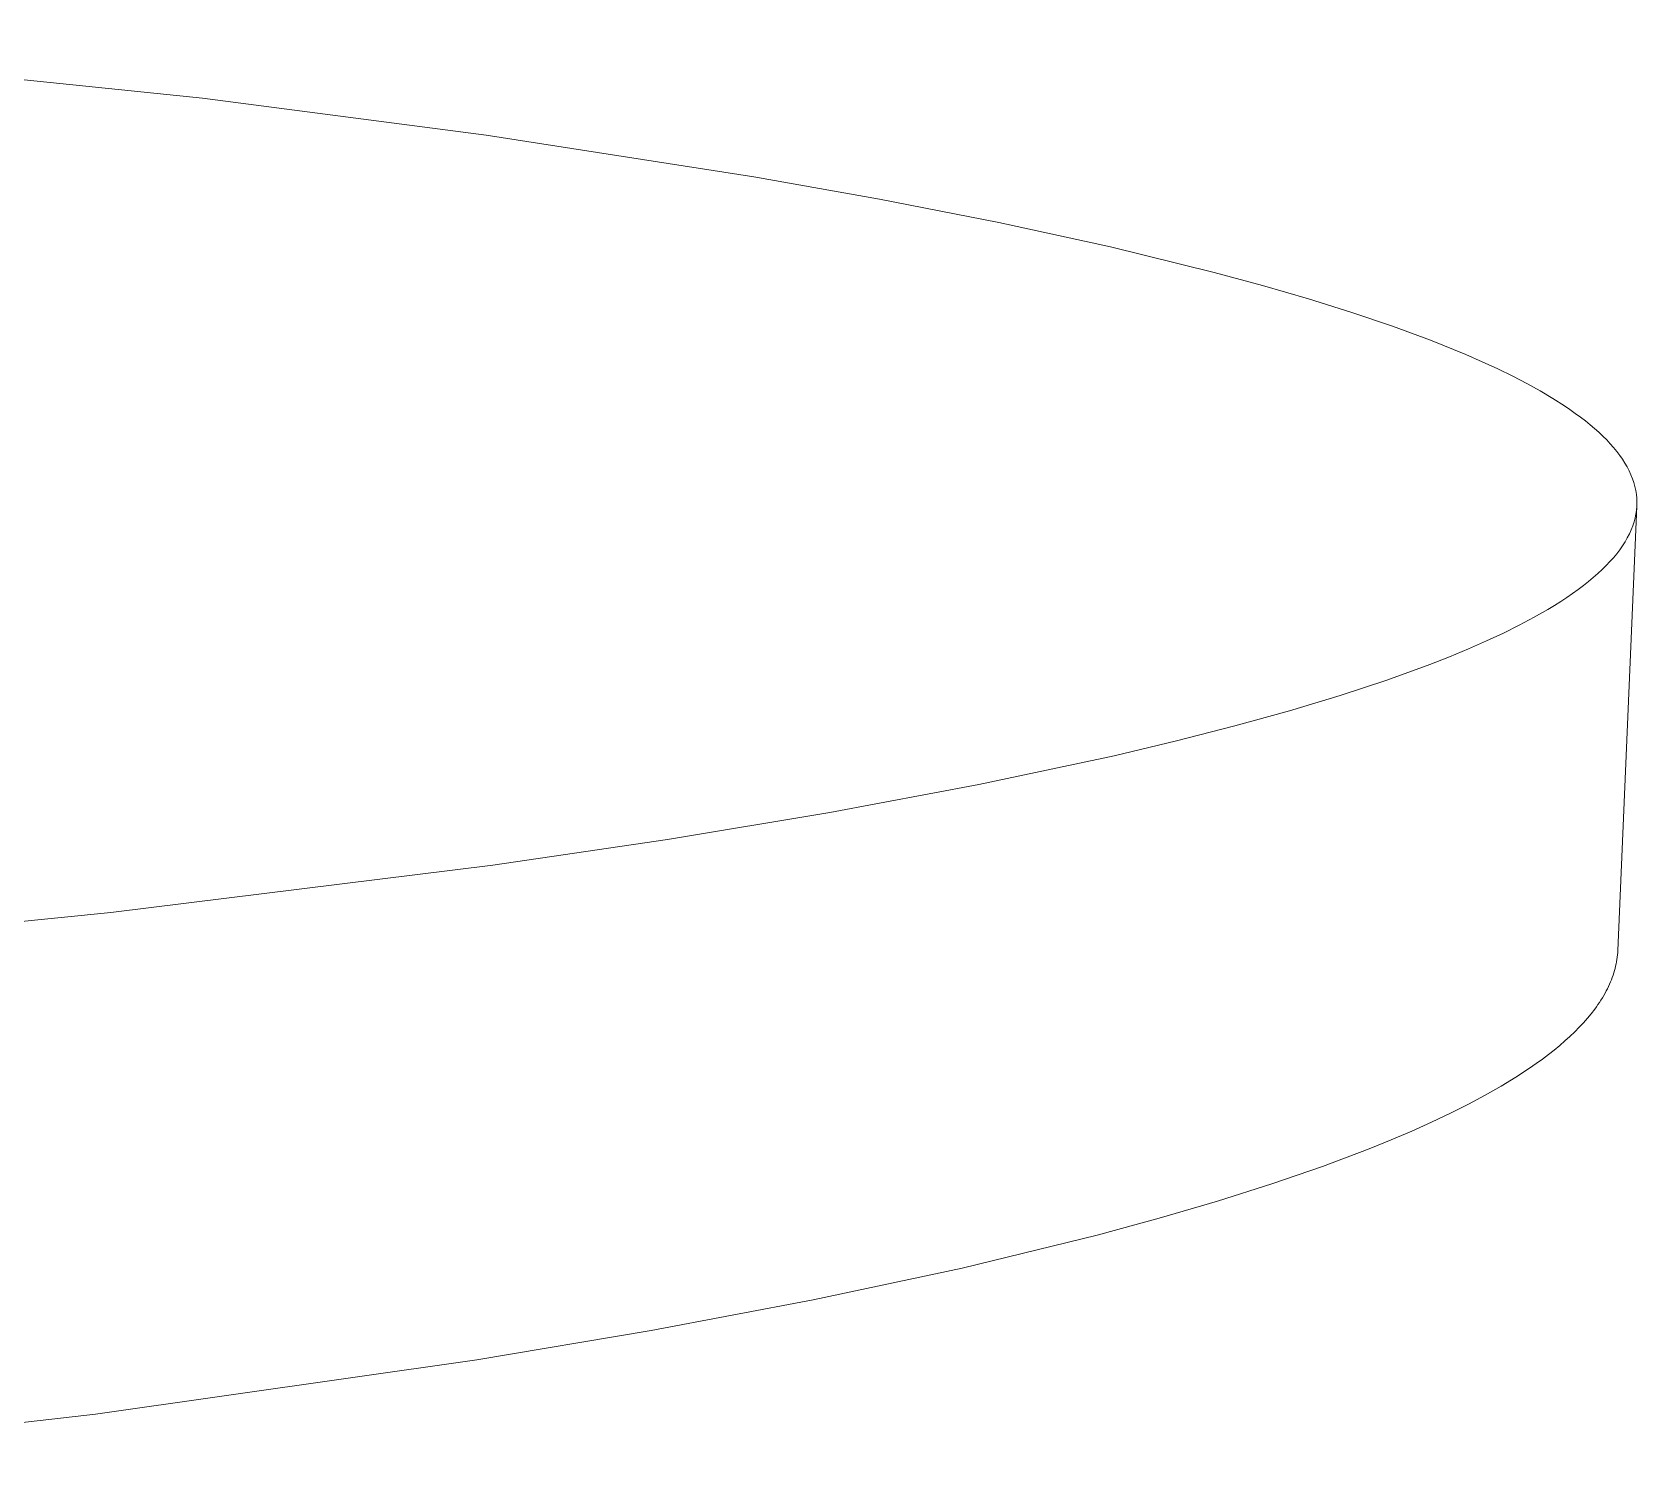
# Model space of a CAD drawing. Header units: inches. Extents: x 34 to 350, y 156 to 377.
# Drawn here: x 173.72 to 183.56, y 243.73 to 252.5 of the extents above; entities that cross this region are included whole.
import ezdxf

# ---------------------------------------------------------------- set-up
doc = ezdxf.new("R2010")
doc.units = ezdxf.units.IN
doc.header["$MEASUREMENT"] = 0
doc.layers.add('DIMS', color=7, linetype='Continuous')

# ---------------------------------------------------------------- blocks, each defined once
blk = doc.blocks.new('block 425')
at = {"layer": 'DIMS', "color": 7, "lineweight": 18, "true_color": 0xffffff}
blk.add_lwpolyline([(183.5559, 249.5917), (183.4391, 246.8681)], dxfattribs=at)
blk = doc.blocks.new('block 441')
at = {"layer": 'DIMS', "color": 7, "lineweight": 18, "true_color": 0xffffff}
blk.add_lwpolyline([(183.4391, 246.8681), (183.4384, 246.8545)], dxfattribs=at)
blk = doc.blocks.new('block 442')
at = {"layer": 'DIMS', "color": 7, "lineweight": 18, "true_color": 0xffffff}
blk.add_lwpolyline([(183.4384, 246.8545), (183.4374, 246.8407)], dxfattribs=at)
blk = doc.blocks.new('block 443')
at = {"layer": 'DIMS', "color": 7, "lineweight": 18, "true_color": 0xffffff}
blk.add_lwpolyline([(183.4374, 246.8407), (183.4358, 246.8266)], dxfattribs=at)
blk = doc.blocks.new('block 444')
at = {"layer": 'DIMS', "color": 7, "lineweight": 18, "true_color": 0xffffff}
blk.add_lwpolyline([(183.4358, 246.8266), (183.4338, 246.8132)], dxfattribs=at)
blk = doc.blocks.new('block 445')
at = {"layer": 'DIMS', "color": 7, "lineweight": 18, "true_color": 0xffffff}
blk.add_lwpolyline([(183.4338, 246.8132), (183.4315, 246.7989)], dxfattribs=at)
blk = doc.blocks.new('block 446')
at = {"layer": 'DIMS', "color": 7, "lineweight": 18, "true_color": 0xffffff}
blk.add_lwpolyline([(183.4315, 246.7989), (183.4291, 246.7853)], dxfattribs=at)
blk = doc.blocks.new('block 447')
at = {"layer": 'DIMS', "color": 7, "lineweight": 18, "true_color": 0xffffff}
blk.add_lwpolyline([(183.4291, 246.7853), (183.426, 246.7718)], dxfattribs=at)
blk = doc.blocks.new('block 448')
at = {"layer": 'DIMS', "color": 7, "lineweight": 18, "true_color": 0xffffff}
blk.add_lwpolyline([(183.426, 246.7718), (183.4226, 246.7575)], dxfattribs=at)
blk = doc.blocks.new('block 449')
at = {"layer": 'DIMS', "color": 7, "lineweight": 18, "true_color": 0xffffff}
blk.add_lwpolyline([(183.4226, 246.7575), (183.419, 246.7439)], dxfattribs=at)
blk = doc.blocks.new('block 450')
at = {"layer": 'DIMS', "color": 7, "lineweight": 18, "true_color": 0xffffff}
blk.add_lwpolyline([(183.419, 246.7439), (183.4146, 246.7298)], dxfattribs=at)
blk = doc.blocks.new('block 451')
at = {"layer": 'DIMS', "color": 7, "lineweight": 18, "true_color": 0xffffff}
blk.add_lwpolyline([(183.4146, 246.7298), (183.4103, 246.7162)], dxfattribs=at)
blk = doc.blocks.new('block 452')
at = {"layer": 'DIMS', "color": 7, "lineweight": 18, "true_color": 0xffffff}
blk.add_lwpolyline([(183.4103, 246.7162), (183.4052, 246.7023)], dxfattribs=at)
blk = doc.blocks.new('block 453')
at = {"layer": 'DIMS', "color": 7, "lineweight": 18, "true_color": 0xffffff}
blk.add_lwpolyline([(183.4052, 246.7023), (183.4002, 246.6885)], dxfattribs=at)
blk = doc.blocks.new('block 454')
at = {"layer": 'DIMS', "color": 7, "lineweight": 18, "true_color": 0xffffff}
blk.add_lwpolyline([(183.4002, 246.6885), (183.3947, 246.6745)], dxfattribs=at)
blk = doc.blocks.new('block 455')
at = {"layer": 'DIMS', "color": 7, "lineweight": 18, "true_color": 0xffffff}
blk.add_lwpolyline([(183.3947, 246.6745), (183.3885, 246.6606)], dxfattribs=at)
blk = doc.blocks.new('block 456')
at = {"layer": 'DIMS', "color": 7, "lineweight": 18, "true_color": 0xffffff}
blk.add_lwpolyline([(183.3885, 246.6606), (183.3823, 246.6468)], dxfattribs=at)
blk = doc.blocks.new('block 457')
at = {"layer": 'DIMS', "color": 7, "lineweight": 18, "true_color": 0xffffff}
blk.add_lwpolyline([(183.3823, 246.6468), (183.3754, 246.6327)], dxfattribs=at)
blk = doc.blocks.new('block 458')
at = {"layer": 'DIMS', "color": 7, "lineweight": 18, "true_color": 0xffffff}
blk.add_lwpolyline([(183.3754, 246.6327), (183.3685, 246.6192)], dxfattribs=at)
blk = doc.blocks.new('block 459')
at = {"layer": 'DIMS', "color": 7, "lineweight": 18, "true_color": 0xffffff}
blk.add_lwpolyline([(183.3685, 246.6192), (183.3609, 246.6049)], dxfattribs=at)
blk = doc.blocks.new('block 460')
at = {"layer": 'DIMS', "color": 7, "lineweight": 18, "true_color": 0xffffff}
blk.add_lwpolyline([(183.3609, 246.6049), (183.353, 246.591)], dxfattribs=at)
blk = doc.blocks.new('block 461')
at = {"layer": 'DIMS', "color": 7, "lineweight": 18, "true_color": 0xffffff}
blk.add_lwpolyline([(183.353, 246.591), (183.3449, 246.5774)], dxfattribs=at)
blk = doc.blocks.new('block 462')
at = {"layer": 'DIMS', "color": 7, "lineweight": 18, "true_color": 0xffffff}
blk.add_lwpolyline([(183.3449, 246.5774), (183.3361, 246.5632)], dxfattribs=at)
blk = doc.blocks.new('block 463')
at = {"layer": 'DIMS', "color": 7, "lineweight": 18, "true_color": 0xffffff}
blk.add_lwpolyline([(183.3361, 246.5632), (183.3271, 246.5496)], dxfattribs=at)
blk = doc.blocks.new('block 464')
at = {"layer": 'DIMS', "color": 7, "lineweight": 18, "true_color": 0xffffff}
blk.add_lwpolyline([(183.3271, 246.5496), (183.3177, 246.5357)], dxfattribs=at)
blk = doc.blocks.new('block 465')
at = {"layer": 'DIMS', "color": 7, "lineweight": 18, "true_color": 0xffffff}
blk.add_lwpolyline([(183.3177, 246.5357), (183.3078, 246.5214)], dxfattribs=at)
blk = doc.blocks.new('block 466')
at = {"layer": 'DIMS', "color": 7, "lineweight": 18, "true_color": 0xffffff}
blk.add_lwpolyline([(183.3078, 246.5214), (183.2977, 246.5078)], dxfattribs=at)
blk = doc.blocks.new('block 467')
at = {"layer": 'DIMS', "color": 7, "lineweight": 18, "true_color": 0xffffff}
blk.add_lwpolyline([(183.2977, 246.5078), (183.2762, 246.4797)], dxfattribs=at)
blk = doc.blocks.new('block 468')
at = {"layer": 'DIMS', "color": 7, "lineweight": 18, "true_color": 0xffffff}
blk.add_lwpolyline([(183.2762, 246.4797), (183.2534, 246.4521)], dxfattribs=at)
blk = doc.blocks.new('block 469')
at = {"layer": 'DIMS', "color": 7, "lineweight": 18, "true_color": 0xffffff}
blk.add_lwpolyline([(183.2534, 246.4521), (183.2286, 246.4244)], dxfattribs=at)
blk = doc.blocks.new('block 470')
at = {"layer": 'DIMS', "color": 7, "lineweight": 18, "true_color": 0xffffff}
blk.add_lwpolyline([(183.2286, 246.4244), (183.2028, 246.3965)], dxfattribs=at)
blk = doc.blocks.new('block 471')
at = {"layer": 'DIMS', "color": 7, "lineweight": 18, "true_color": 0xffffff}
blk.add_lwpolyline([(183.2028, 246.3965), (183.175, 246.3686)], dxfattribs=at)
blk = doc.blocks.new('block 472')
at = {"layer": 'DIMS', "color": 7, "lineweight": 18, "true_color": 0xffffff}
blk.add_lwpolyline([(183.175, 246.3686), (183.1459, 246.3409)], dxfattribs=at)
blk = doc.blocks.new('block 473')
at = {"layer": 'DIMS', "color": 7, "lineweight": 18, "true_color": 0xffffff}
blk.add_lwpolyline([(183.1459, 246.3409), (183.1153, 246.3131)], dxfattribs=at)
blk = doc.blocks.new('block 474')
at = {"layer": 'DIMS', "color": 7, "lineweight": 18, "true_color": 0xffffff}
blk.add_lwpolyline([(183.1153, 246.3131), (183.0829, 246.2851)], dxfattribs=at)
blk = doc.blocks.new('block 475')
at = {"layer": 'DIMS', "color": 7, "lineweight": 18, "true_color": 0xffffff}
blk.add_lwpolyline([(183.0829, 246.2851), (183.0491, 246.2573)], dxfattribs=at)
blk = doc.blocks.new('block 476')
at = {"layer": 'DIMS', "color": 7, "lineweight": 18, "true_color": 0xffffff}
blk.add_lwpolyline([(183.0491, 246.2573), (183.0138, 246.2296)], dxfattribs=at)
blk = doc.blocks.new('block 477')
at = {"layer": 'DIMS', "color": 7, "lineweight": 18, "true_color": 0xffffff}
blk.add_lwpolyline([(183.0138, 246.2296), (182.9768, 246.2015)], dxfattribs=at)
blk = doc.blocks.new('block 478')
at = {"layer": 'DIMS', "color": 7, "lineweight": 18, "true_color": 0xffffff}
blk.add_lwpolyline([(182.9768, 246.2015), (182.9385, 246.1738)], dxfattribs=at)
blk = doc.blocks.new('block 479')
at = {"layer": 'DIMS', "color": 7, "lineweight": 18, "true_color": 0xffffff}
blk.add_lwpolyline([(182.9385, 246.1738), (182.8987, 246.146)], dxfattribs=at)
blk = doc.blocks.new('block 480')
at = {"layer": 'DIMS', "color": 7, "lineweight": 18, "true_color": 0xffffff}
blk.add_lwpolyline([(182.8987, 246.146), (182.814, 246.0907)], dxfattribs=at)
blk = doc.blocks.new('block 481')
at = {"layer": 'DIMS', "color": 7, "lineweight": 18, "true_color": 0xffffff}
blk.add_lwpolyline([(182.814, 246.0907), (182.7234, 246.0351)], dxfattribs=at)
blk = doc.blocks.new('block 482')
at = {"layer": 'DIMS', "color": 7, "lineweight": 18, "true_color": 0xffffff}
blk.add_lwpolyline([(182.7234, 246.0351), (182.6262, 245.9798)], dxfattribs=at)
blk = doc.blocks.new('block 483')
at = {"layer": 'DIMS', "color": 7, "lineweight": 18, "true_color": 0xffffff}
blk.add_lwpolyline([(182.6262, 245.9798), (182.5231, 245.9247)], dxfattribs=at)
blk = doc.blocks.new('block 484')
at = {"layer": 'DIMS', "color": 7, "lineweight": 18, "true_color": 0xffffff}
blk.add_lwpolyline([(182.5231, 245.9247), (182.4137, 245.8697)], dxfattribs=at)
blk = doc.blocks.new('block 485')
at = {"layer": 'DIMS', "color": 7, "lineweight": 18, "true_color": 0xffffff}
blk.add_lwpolyline([(182.4137, 245.8697), (182.2979, 245.8148)], dxfattribs=at)
blk = doc.blocks.new('block 486')
at = {"layer": 'DIMS', "color": 7, "lineweight": 18, "true_color": 0xffffff}
blk.add_lwpolyline([(182.2979, 245.8148), (182.1765, 245.76)], dxfattribs=at)
blk = doc.blocks.new('block 487')
at = {"layer": 'DIMS', "color": 7, "lineweight": 18, "true_color": 0xffffff}
blk.add_lwpolyline([(182.1765, 245.76), (182.0487, 245.7058)], dxfattribs=at)
blk = doc.blocks.new('block 488')
at = {"layer": 'DIMS', "color": 7, "lineweight": 18, "true_color": 0xffffff}
blk.add_lwpolyline([(182.0487, 245.7058), (181.9145, 245.6512)], dxfattribs=at)
blk = doc.blocks.new('block 489')
at = {"layer": 'DIMS', "color": 7, "lineweight": 18, "true_color": 0xffffff}
blk.add_lwpolyline([(181.9145, 245.6512), (181.6285, 245.5435)], dxfattribs=at)
blk = doc.blocks.new('block 490')
at = {"layer": 'DIMS', "color": 7, "lineweight": 18, "true_color": 0xffffff}
blk.add_lwpolyline([(181.6285, 245.5435), (181.3185, 245.4365)], dxfattribs=at)
blk = doc.blocks.new('block 491')
at = {"layer": 'DIMS', "color": 7, "lineweight": 18, "true_color": 0xffffff}
blk.add_lwpolyline([(181.3185, 245.4365), (180.9843, 245.3302)], dxfattribs=at)
blk = doc.blocks.new('block 492')
at = {"layer": 'DIMS', "color": 7, "lineweight": 18, "true_color": 0xffffff}
blk.add_lwpolyline([(180.9843, 245.3302), (180.6269, 245.2259)], dxfattribs=at)
blk = doc.blocks.new('block 493')
at = {"layer": 'DIMS', "color": 7, "lineweight": 18, "true_color": 0xffffff}
blk.add_lwpolyline([(180.6269, 245.2259), (180.2467, 245.1223)], dxfattribs=at)
blk = doc.blocks.new('block 494')
at = {"layer": 'DIMS', "color": 7, "lineweight": 18, "true_color": 0xffffff}
blk.add_lwpolyline([(180.2467, 245.1223), (179.4189, 244.9201)], dxfattribs=at)
blk = doc.blocks.new('block 495')
at = {"layer": 'DIMS', "color": 7, "lineweight": 18, "true_color": 0xffffff}
blk.add_lwpolyline([(179.4189, 244.9201), (178.5056, 244.7249)], dxfattribs=at)
blk = doc.blocks.new('block 496')
at = {"layer": 'DIMS', "color": 7, "lineweight": 18, "true_color": 0xffffff}
blk.add_lwpolyline([(178.5056, 244.7249), (177.5118, 244.537)], dxfattribs=at)
blk = doc.blocks.new('block 497')
at = {"layer": 'DIMS', "color": 7, "lineweight": 18, "true_color": 0xffffff}
blk.add_lwpolyline([(177.5118, 244.537), (176.443, 244.3573)], dxfattribs=at)
blk = doc.blocks.new('block 498')
at = {"layer": 'DIMS', "color": 7, "lineweight": 18, "true_color": 0xffffff}
blk.add_lwpolyline([(176.443, 244.3573), (174.1058, 244.0252)], dxfattribs=at)
blk = doc.blocks.new('block 499')
at = {"layer": 'DIMS', "color": 7, "lineweight": 18, "true_color": 0xffffff}
blk.add_lwpolyline([(174.1058, 244.0252), (171.5489, 243.7322)], dxfattribs=at)
blk = doc.blocks.new('block 575')
at = {"layer": 'DIMS', "color": 7, "lineweight": 18, "true_color": 0xffffff}
blk.add_lwpolyline([(170.8228, 252.4976), (174.7607, 252.0926)], dxfattribs=at)
blk = doc.blocks.new('block 576')
at = {"layer": 'DIMS', "color": 7, "lineweight": 18, "true_color": 0xffffff}
blk.add_lwpolyline([(174.7607, 252.0926), (176.5014, 251.8651)], dxfattribs=at)
blk = doc.blocks.new('block 577')
at = {"layer": 'DIMS', "color": 7, "lineweight": 18, "true_color": 0xffffff}
blk.add_lwpolyline([(176.5014, 251.8651), (178.1423, 251.6108)], dxfattribs=at)
blk = doc.blocks.new('block 578')
at = {"layer": 'DIMS', "color": 7, "lineweight": 18, "true_color": 0xffffff}
blk.add_lwpolyline([(178.1423, 251.6108), (178.9133, 251.4742)], dxfattribs=at)
blk = doc.blocks.new('block 579')
at = {"layer": 'DIMS', "color": 7, "lineweight": 18, "true_color": 0xffffff}
blk.add_lwpolyline([(178.9133, 251.4742), (179.6442, 251.3306)], dxfattribs=at)
blk = doc.blocks.new('block 580')
at = {"layer": 'DIMS', "color": 7, "lineweight": 18, "true_color": 0xffffff}
blk.add_lwpolyline([(179.6442, 251.3306), (180.3296, 251.1807)], dxfattribs=at)
blk = doc.blocks.new('block 581')
at = {"layer": 'DIMS', "color": 7, "lineweight": 18, "true_color": 0xffffff}
blk.add_lwpolyline([(180.3296, 251.1807), (180.9641, 251.0246)], dxfattribs=at)
blk = doc.blocks.new('block 582')
at = {"layer": 'DIMS', "color": 7, "lineweight": 18, "true_color": 0xffffff}
blk.add_lwpolyline([(180.9641, 251.0246), (181.2606, 250.9442)], dxfattribs=at)
blk = doc.blocks.new('block 583')
at = {"layer": 'DIMS', "color": 7, "lineweight": 18, "true_color": 0xffffff}
blk.add_lwpolyline([(181.2606, 250.9442), (181.5422, 250.8627)], dxfattribs=at)
blk = doc.blocks.new('block 584')
at = {"layer": 'DIMS', "color": 7, "lineweight": 18, "true_color": 0xffffff}
blk.add_lwpolyline([(181.5422, 250.8627), (181.8082, 250.7795)], dxfattribs=at)
blk = doc.blocks.new('block 585')
at = {"layer": 'DIMS', "color": 7, "lineweight": 18, "true_color": 0xffffff}
blk.add_lwpolyline([(181.8082, 250.7795), (182.0581, 250.6944)], dxfattribs=at)
blk = doc.blocks.new('block 586')
at = {"layer": 'DIMS', "color": 7, "lineweight": 18, "true_color": 0xffffff}
blk.add_lwpolyline([(182.0581, 250.6944), (182.291, 250.6085)], dxfattribs=at)
blk = doc.blocks.new('block 587')
at = {"layer": 'DIMS', "color": 7, "lineweight": 18, "true_color": 0xffffff}
blk.add_lwpolyline([(182.291, 250.6085), (182.5065, 250.5211)], dxfattribs=at)
blk = doc.blocks.new('block 588')
at = {"layer": 'DIMS', "color": 7, "lineweight": 18, "true_color": 0xffffff}
blk.add_lwpolyline([(182.5065, 250.5211), (182.6073, 250.477)], dxfattribs=at)
blk = doc.blocks.new('block 589')
at = {"layer": 'DIMS', "color": 7, "lineweight": 18, "true_color": 0xffffff}
blk.add_lwpolyline([(182.6073, 250.477), (182.7036, 250.4326)], dxfattribs=at)
blk = doc.blocks.new('block 590')
at = {"layer": 'DIMS', "color": 7, "lineweight": 18, "true_color": 0xffffff}
blk.add_lwpolyline([(182.7036, 250.4326), (182.7949, 250.3882)], dxfattribs=at)
blk = doc.blocks.new('block 591')
at = {"layer": 'DIMS', "color": 7, "lineweight": 18, "true_color": 0xffffff}
blk.add_lwpolyline([(182.7949, 250.3882), (182.8815, 250.3429)], dxfattribs=at)
blk = doc.blocks.new('block 592')
at = {"layer": 'DIMS', "color": 7, "lineweight": 18, "true_color": 0xffffff}
blk.add_lwpolyline([(182.8815, 250.3429), (182.9635, 250.2976)], dxfattribs=at)
blk = doc.blocks.new('block 593')
at = {"layer": 'DIMS', "color": 7, "lineweight": 18, "true_color": 0xffffff}
blk.add_lwpolyline([(182.9635, 250.2976), (183.0402, 250.2523)], dxfattribs=at)
blk = doc.blocks.new('block 594')
at = {"layer": 'DIMS', "color": 7, "lineweight": 18, "true_color": 0xffffff}
blk.add_lwpolyline([(183.0402, 250.2523), (183.1118, 250.2063)], dxfattribs=at)
blk = doc.blocks.new('block 595')
at = {"layer": 'DIMS', "color": 7, "lineweight": 18, "true_color": 0xffffff}
blk.add_lwpolyline([(183.1118, 250.2063), (183.1459, 250.1832)], dxfattribs=at)
blk = doc.blocks.new('block 596')
at = {"layer": 'DIMS', "color": 7, "lineweight": 18, "true_color": 0xffffff}
blk.add_lwpolyline([(183.1459, 250.1832), (183.1787, 250.1603)], dxfattribs=at)
blk = doc.blocks.new('block 597')
at = {"layer": 'DIMS', "color": 7, "lineweight": 18, "true_color": 0xffffff}
blk.add_lwpolyline([(183.1787, 250.1603), (183.2102, 250.137)], dxfattribs=at)
blk = doc.blocks.new('block 598')
at = {"layer": 'DIMS', "color": 7, "lineweight": 18, "true_color": 0xffffff}
blk.add_lwpolyline([(183.2102, 250.137), (183.2402, 250.1136)], dxfattribs=at)
blk = doc.blocks.new('block 599')
at = {"layer": 'DIMS', "color": 7, "lineweight": 18, "true_color": 0xffffff}
blk.add_lwpolyline([(183.2402, 250.1136), (183.2691, 250.0907)], dxfattribs=at)
blk = doc.blocks.new('block 600')
at = {"layer": 'DIMS', "color": 7, "lineweight": 18, "true_color": 0xffffff}
blk.add_lwpolyline([(183.2691, 250.0907), (183.2963, 250.0673)], dxfattribs=at)
blk = doc.blocks.new('block 601')
at = {"layer": 'DIMS', "color": 7, "lineweight": 18, "true_color": 0xffffff}
blk.add_lwpolyline([(183.2963, 250.0673), (183.3225, 250.044)], dxfattribs=at)
blk = doc.blocks.new('block 602')
at = {"layer": 'DIMS', "color": 7, "lineweight": 18, "true_color": 0xffffff}
blk.add_lwpolyline([(183.3225, 250.044), (183.3473, 250.0204)], dxfattribs=at)
blk = doc.blocks.new('block 603')
at = {"layer": 'DIMS', "color": 7, "lineweight": 18, "true_color": 0xffffff}
blk.add_lwpolyline([(183.3473, 250.0204), (183.3709, 249.997)], dxfattribs=at)
blk = doc.blocks.new('block 604')
at = {"layer": 'DIMS', "color": 7, "lineweight": 18, "true_color": 0xffffff}
blk.add_lwpolyline([(183.3709, 249.997), (183.3928, 249.9735)], dxfattribs=at)
blk = doc.blocks.new('block 605')
at = {"layer": 'DIMS', "color": 7, "lineweight": 18, "true_color": 0xffffff}
blk.add_lwpolyline([(183.3928, 249.9735), (183.4134, 249.9503)], dxfattribs=at)
blk = doc.blocks.new('block 606')
at = {"layer": 'DIMS', "color": 7, "lineweight": 18, "true_color": 0xffffff}
blk.add_lwpolyline([(183.4134, 249.9503), (183.4329, 249.9265)], dxfattribs=at)
blk = doc.blocks.new('block 607')
at = {"layer": 'DIMS', "color": 7, "lineweight": 18, "true_color": 0xffffff}
blk.add_lwpolyline([(183.4329, 249.9265), (183.451, 249.9029)], dxfattribs=at)
blk = doc.blocks.new('block 608')
at = {"layer": 'DIMS', "color": 7, "lineweight": 18, "true_color": 0xffffff}
blk.add_lwpolyline([(183.451, 249.9029), (183.4675, 249.8791)], dxfattribs=at)
blk = doc.blocks.new('block 609')
at = {"layer": 'DIMS', "color": 7, "lineweight": 18, "true_color": 0xffffff}
blk.add_lwpolyline([(183.4675, 249.8791), (183.4825, 249.8554)], dxfattribs=at)
blk = doc.blocks.new('block 610')
at = {"layer": 'DIMS', "color": 7, "lineweight": 18, "true_color": 0xffffff}
blk.add_lwpolyline([(183.4825, 249.8554), (183.4965, 249.8316)], dxfattribs=at)
blk = doc.blocks.new('block 611')
at = {"layer": 'DIMS', "color": 7, "lineweight": 18, "true_color": 0xffffff}
blk.add_lwpolyline([(183.4965, 249.8316), (183.5087, 249.8078)], dxfattribs=at)
blk = doc.blocks.new('block 612')
at = {"layer": 'DIMS', "color": 7, "lineweight": 18, "true_color": 0xffffff}
blk.add_lwpolyline([(183.5087, 249.8078), (183.5199, 249.7841)], dxfattribs=at)
blk = doc.blocks.new('block 613')
at = {"layer": 'DIMS', "color": 7, "lineweight": 18, "true_color": 0xffffff}
blk.add_lwpolyline([(183.5199, 249.7841), (183.5295, 249.7598)], dxfattribs=at)
blk = doc.blocks.new('block 614')
at = {"layer": 'DIMS', "color": 7, "lineweight": 18, "true_color": 0xffffff}
blk.add_lwpolyline([(183.5295, 249.7598), (183.5375, 249.7358)], dxfattribs=at)
blk = doc.blocks.new('block 615')
at = {"layer": 'DIMS', "color": 7, "lineweight": 18, "true_color": 0xffffff}
blk.add_lwpolyline([(183.5375, 249.7358), (183.5442, 249.7117)], dxfattribs=at)
blk = doc.blocks.new('block 616')
at = {"layer": 'DIMS', "color": 7, "lineweight": 18, "true_color": 0xffffff}
blk.add_lwpolyline([(183.5442, 249.7117), (183.5492, 249.6879)], dxfattribs=at)
blk = doc.blocks.new('block 617')
at = {"layer": 'DIMS', "color": 7, "lineweight": 18, "true_color": 0xffffff}
blk.add_lwpolyline([(183.5492, 249.6879), (183.5533, 249.6637)], dxfattribs=at)
blk = doc.blocks.new('block 618')
at = {"layer": 'DIMS', "color": 7, "lineweight": 18, "true_color": 0xffffff}
blk.add_lwpolyline([(183.5533, 249.6637), (183.5554, 249.6399)], dxfattribs=at)
blk = doc.blocks.new('block 619')
at = {"layer": 'DIMS', "color": 7, "lineweight": 18, "true_color": 0xffffff}
blk.add_lwpolyline([(183.5554, 249.6399), (183.5562, 249.6158)], dxfattribs=at)
blk = doc.blocks.new('block 620')
at = {"layer": 'DIMS', "color": 7, "lineweight": 18, "true_color": 0xffffff}
blk.add_lwpolyline([(183.5562, 249.6158), (183.5559, 249.5917)], dxfattribs=at)
blk = doc.blocks.new('block 621')
at = {"layer": 'DIMS', "color": 7, "lineweight": 18, "true_color": 0xffffff}
blk.add_lwpolyline([(183.5559, 249.5917), (183.5537, 249.5672)], dxfattribs=at)
blk = doc.blocks.new('block 622')
at = {"layer": 'DIMS', "color": 7, "lineweight": 18, "true_color": 0xffffff}
blk.add_lwpolyline([(183.5537, 249.5672), (183.55, 249.5431)], dxfattribs=at)
blk = doc.blocks.new('block 623')
at = {"layer": 'DIMS', "color": 7, "lineweight": 18, "true_color": 0xffffff}
blk.add_lwpolyline([(183.55, 249.5431), (183.545, 249.519)], dxfattribs=at)
blk = doc.blocks.new('block 624')
at = {"layer": 'DIMS', "color": 7, "lineweight": 18, "true_color": 0xffffff}
blk.add_lwpolyline([(183.545, 249.519), (183.5387, 249.4947)], dxfattribs=at)
blk = doc.blocks.new('block 625')
at = {"layer": 'DIMS', "color": 7, "lineweight": 18, "true_color": 0xffffff}
blk.add_lwpolyline([(183.5387, 249.4947), (183.5307, 249.4706)], dxfattribs=at)
blk = doc.blocks.new('block 626')
at = {"layer": 'DIMS', "color": 7, "lineweight": 18, "true_color": 0xffffff}
blk.add_lwpolyline([(183.5307, 249.4706), (183.5211, 249.4459)], dxfattribs=at)
blk = doc.blocks.new('block 627')
at = {"layer": 'DIMS', "color": 7, "lineweight": 18, "true_color": 0xffffff}
blk.add_lwpolyline([(183.5211, 249.4459), (183.5101, 249.4218)], dxfattribs=at)
blk = doc.blocks.new('block 628')
at = {"layer": 'DIMS', "color": 7, "lineweight": 18, "true_color": 0xffffff}
blk.add_lwpolyline([(183.5101, 249.4218), (183.4975, 249.3977)], dxfattribs=at)
blk = doc.blocks.new('block 629')
at = {"layer": 'DIMS', "color": 7, "lineweight": 18, "true_color": 0xffffff}
blk.add_lwpolyline([(183.4975, 249.3977), (183.4835, 249.3731)], dxfattribs=at)
blk = doc.blocks.new('block 630')
at = {"layer": 'DIMS', "color": 7, "lineweight": 18, "true_color": 0xffffff}
blk.add_lwpolyline([(183.4835, 249.3731), (183.4679, 249.3486)], dxfattribs=at)
blk = doc.blocks.new('block 631')
at = {"layer": 'DIMS', "color": 7, "lineweight": 18, "true_color": 0xffffff}
blk.add_lwpolyline([(183.4679, 249.3486), (183.451, 249.3241)], dxfattribs=at)
blk = doc.blocks.new('block 632')
at = {"layer": 'DIMS', "color": 7, "lineweight": 18, "true_color": 0xffffff}
blk.add_lwpolyline([(183.451, 249.3241), (183.4324, 249.2999)], dxfattribs=at)
blk = doc.blocks.new('block 633')
at = {"layer": 'DIMS', "color": 7, "lineweight": 18, "true_color": 0xffffff}
blk.add_lwpolyline([(183.4324, 249.2999), (183.4124, 249.2754)], dxfattribs=at)
blk = doc.blocks.new('block 634')
at = {"layer": 'DIMS', "color": 7, "lineweight": 18, "true_color": 0xffffff}
blk.add_lwpolyline([(183.4124, 249.2754), (183.3905, 249.2511)], dxfattribs=at)
blk = doc.blocks.new('block 635')
at = {"layer": 'DIMS', "color": 7, "lineweight": 18, "true_color": 0xffffff}
blk.add_lwpolyline([(183.3905, 249.2511), (183.3674, 249.227)], dxfattribs=at)
blk = doc.blocks.new('block 636')
at = {"layer": 'DIMS', "color": 7, "lineweight": 18, "true_color": 0xffffff}
blk.add_lwpolyline([(183.3674, 249.227), (183.3428, 249.2024)], dxfattribs=at)
blk = doc.blocks.new('block 637')
at = {"layer": 'DIMS', "color": 7, "lineweight": 18, "true_color": 0xffffff}
blk.add_lwpolyline([(183.3428, 249.2024), (183.3165, 249.1779)], dxfattribs=at)
blk = doc.blocks.new('block 638')
at = {"layer": 'DIMS', "color": 7, "lineweight": 18, "true_color": 0xffffff}
blk.add_lwpolyline([(183.3165, 249.1779), (183.2887, 249.1536)], dxfattribs=at)
blk = doc.blocks.new('block 639')
at = {"layer": 'DIMS', "color": 7, "lineweight": 18, "true_color": 0xffffff}
blk.add_lwpolyline([(183.2887, 249.1536), (183.2596, 249.1295)], dxfattribs=at)
blk = doc.blocks.new('block 640')
at = {"layer": 'DIMS', "color": 7, "lineweight": 18, "true_color": 0xffffff}
blk.add_lwpolyline([(183.2596, 249.1295), (183.2286, 249.1049)], dxfattribs=at)
blk = doc.blocks.new('block 641')
at = {"layer": 'DIMS', "color": 7, "lineweight": 18, "true_color": 0xffffff}
blk.add_lwpolyline([(183.2286, 249.1049), (183.1961, 249.0801)], dxfattribs=at)
blk = doc.blocks.new('block 642')
at = {"layer": 'DIMS', "color": 7, "lineweight": 18, "true_color": 0xffffff}
blk.add_lwpolyline([(183.1961, 249.0801), (183.1621, 249.0559)], dxfattribs=at)
blk = doc.blocks.new('block 643')
at = {"layer": 'DIMS', "color": 7, "lineweight": 18, "true_color": 0xffffff}
blk.add_lwpolyline([(183.1621, 249.0559), (183.1266, 249.0318)], dxfattribs=at)
blk = doc.blocks.new('block 644')
at = {"layer": 'DIMS', "color": 7, "lineweight": 18, "true_color": 0xffffff}
blk.add_lwpolyline([(183.1266, 249.0318), (183.0898, 249.0072)], dxfattribs=at)
blk = doc.blocks.new('block 645')
at = {"layer": 'DIMS', "color": 7, "lineweight": 18, "true_color": 0xffffff}
blk.add_lwpolyline([(183.0898, 249.0072), (183.0512, 248.9831)], dxfattribs=at)
blk = doc.blocks.new('block 646')
at = {"layer": 'DIMS', "color": 7, "lineweight": 18, "true_color": 0xffffff}
blk.add_lwpolyline([(183.0512, 248.9831), (183.0109, 248.9584)], dxfattribs=at)
blk = doc.blocks.new('block 647')
at = {"layer": 'DIMS', "color": 7, "lineweight": 18, "true_color": 0xffffff}
blk.add_lwpolyline([(183.0109, 248.9584), (182.9261, 248.9102)], dxfattribs=at)
blk = doc.blocks.new('block 648')
at = {"layer": 'DIMS', "color": 7, "lineweight": 18, "true_color": 0xffffff}
blk.add_lwpolyline([(182.9261, 248.9102), (182.8348, 248.8616)], dxfattribs=at)
blk = doc.blocks.new('block 649')
at = {"layer": 'DIMS', "color": 7, "lineweight": 18, "true_color": 0xffffff}
blk.add_lwpolyline([(182.8348, 248.8616), (182.7375, 248.8129)], dxfattribs=at)
blk = doc.blocks.new('block 650')
at = {"layer": 'DIMS', "color": 7, "lineweight": 18, "true_color": 0xffffff}
blk.add_lwpolyline([(182.7375, 248.8129), (182.634, 248.7648)], dxfattribs=at)
blk = doc.blocks.new('block 651')
at = {"layer": 'DIMS', "color": 7, "lineweight": 18, "true_color": 0xffffff}
blk.add_lwpolyline([(182.634, 248.7648), (182.5241, 248.7166)], dxfattribs=at)
blk = doc.blocks.new('block 652')
at = {"layer": 'DIMS', "color": 7, "lineweight": 18, "true_color": 0xffffff}
blk.add_lwpolyline([(182.5241, 248.7166), (182.4082, 248.6685)], dxfattribs=at)
blk = doc.blocks.new('block 653')
at = {"layer": 'DIMS', "color": 7, "lineweight": 18, "true_color": 0xffffff}
blk.add_lwpolyline([(182.4082, 248.6685), (182.2864, 248.6205)], dxfattribs=at)
blk = doc.blocks.new('block 654')
at = {"layer": 'DIMS', "color": 7, "lineweight": 18, "true_color": 0xffffff}
blk.add_lwpolyline([(182.2864, 248.6205), (182.0237, 248.5251)], dxfattribs=at)
blk = doc.blocks.new('block 655')
at = {"layer": 'DIMS', "color": 7, "lineweight": 18, "true_color": 0xffffff}
blk.add_lwpolyline([(182.0237, 248.5251), (181.7367, 248.4305)], dxfattribs=at)
blk = doc.blocks.new('block 656')
at = {"layer": 'DIMS', "color": 7, "lineweight": 18, "true_color": 0xffffff}
blk.add_lwpolyline([(181.7367, 248.4305), (181.4256, 248.3368)], dxfattribs=at)
blk = doc.blocks.new('block 657')
at = {"layer": 'DIMS', "color": 7, "lineweight": 18, "true_color": 0xffffff}
blk.add_lwpolyline([(181.4256, 248.3368), (181.0911, 248.2438)], dxfattribs=at)
blk = doc.blocks.new('block 658')
at = {"layer": 'DIMS', "color": 7, "lineweight": 18, "true_color": 0xffffff}
blk.add_lwpolyline([(181.0911, 248.2438), (180.733, 248.1521)], dxfattribs=at)
blk = doc.blocks.new('block 659')
at = {"layer": 'DIMS', "color": 7, "lineweight": 18, "true_color": 0xffffff}
blk.add_lwpolyline([(180.733, 248.1521), (180.3518, 248.0617)], dxfattribs=at)
blk = doc.blocks.new('block 660')
at = {"layer": 'DIMS', "color": 7, "lineweight": 18, "true_color": 0xffffff}
blk.add_lwpolyline([(180.3518, 248.0617), (179.5225, 247.8844)], dxfattribs=at)
blk = doc.blocks.new('block 661')
at = {"layer": 'DIMS', "color": 7, "lineweight": 18, "true_color": 0xffffff}
blk.add_lwpolyline([(179.5225, 247.8844), (178.6074, 247.7134)], dxfattribs=at)
blk = doc.blocks.new('block 662')
at = {"layer": 'DIMS', "color": 7, "lineweight": 18, "true_color": 0xffffff}
blk.add_lwpolyline([(178.6074, 247.7134), (177.6117, 247.5487)], dxfattribs=at)
blk = doc.blocks.new('block 663')
at = {"layer": 'DIMS', "color": 7, "lineweight": 18, "true_color": 0xffffff}
blk.add_lwpolyline([(177.6117, 247.5487), (176.5408, 247.3911)], dxfattribs=at)
blk = doc.blocks.new('block 664')
at = {"layer": 'DIMS', "color": 7, "lineweight": 18, "true_color": 0xffffff}
blk.add_lwpolyline([(176.5408, 247.3911), (174.2, 247.0998)], dxfattribs=at)
blk = doc.blocks.new('block 665')
at = {"layer": 'DIMS', "color": 7, "lineweight": 18, "true_color": 0xffffff}
blk.add_lwpolyline([(174.2, 247.0998), (171.6388, 246.8432)], dxfattribs=at)

msp = doc.modelspace()

# ---------------------------------------------------------------- block references
at = {"layer": 'DIMS'}
for name in ['block 575', 'block 576', 'block 577', 'block 578', 'block 579', 'block 580', 'block 581', 'block 582', 'block 583', 'block 584', 'block 585', 'block 586', 'block 587', 'block 588', 'block 589', 'block 590', 'block 591', 'block 592', 'block 593', 'block 594', 'block 595', 'block 596', 'block 597', 'block 598', 'block 599', 'block 600', 'block 601', 'block 602', 'block 603', 'block 604', 'block 605', 'block 606', 'block 607', 'block 608', 'block 609', 'block 610', 'block 611', 'block 612', 'block 613', 'block 614', 'block 615', 'block 616', 'block 617', 'block 618', 'block 619', 'block 425', 'block 623', 'block 622', 'block 621', 'block 620', 'block 627', 'block 626', 'block 625', 'block 624', 'block 631', 'block 630', 'block 629', 'block 628', 'block 635', 'block 634', 'block 633', 'block 632', 'block 639', 'block 638', 'block 637', 'block 636', 'block 643', 'block 642', 'block 641', 'block 640', 'block 647', 'block 646', 'block 645', 'block 644', 'block 649', 'block 648', 'block 651', 'block 650', 'block 653', 'block 652', 'block 654', 'block 655', 'block 656', 'block 657', 'block 659', 'block 658', 'block 660', 'block 661', 'block 662', 'block 663', 'block 664', 'block 665', 'block 441', 'block 448', 'block 447', 'block 446', 'block 445', 'block 444', 'block 443', 'block 442', 'block 455', 'block 454', 'block 453', 'block 452', 'block 451', 'block 450', 'block 449', 'block 462', 'block 461', 'block 460', 'block 459', 'block 458', 'block 457', 'block 456', 'block 468', 'block 467', 'block 466', 'block 465', 'block 464', 'block 463', 'block 471', 'block 470', 'block 469', 'block 475', 'block 474', 'block 473', 'block 472', 'block 478', 'block 477', 'block 476', 'block 481', 'block 480', 'block 479', 'block 482', 'block 484', 'block 483', 'block 486', 'block 485', 'block 488', 'block 487', 'block 489', 'block 490', 'block 491', 'block 492', 'block 493', 'block 494', 'block 495', 'block 496', 'block 497', 'block 498', 'block 499']:
    msp.add_blockref(name, (0, 0), dxfattribs=at)

doc.saveas('drawing.dxf')
